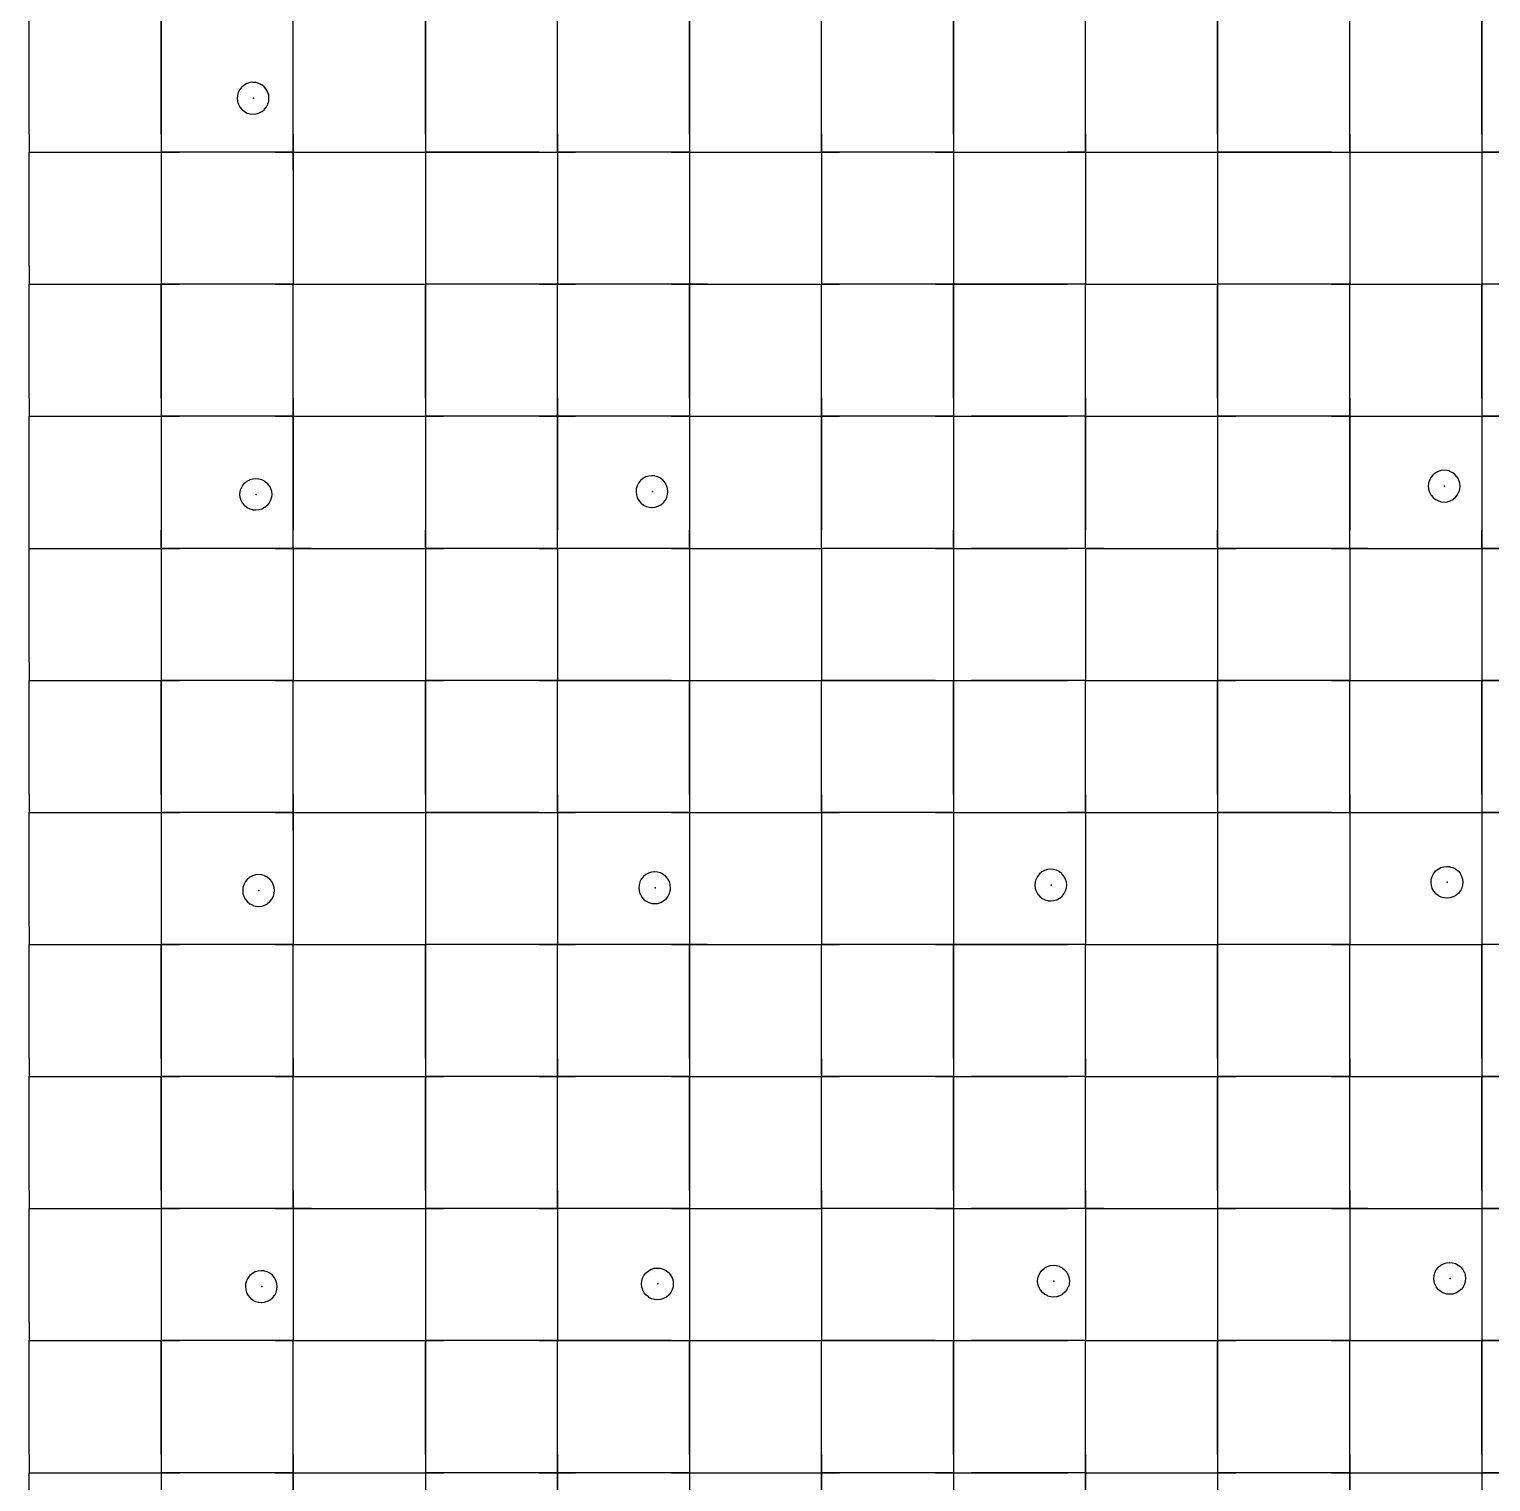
# Model space of a CAD drawing. Header units: metres. Extents: x 0 to 438, y -24 to 612.
# Drawn here: x 0 to 99.6, y 179.4 to 278.4 of the extents above; entities that cross this region are included whole.
import ezdxf

# ---------------------------------------------------------------- set-up
doc = ezdxf.new("R2010")
doc.units = ezdxf.units.M
doc.layers.add('LAYER_01_CUT', color=7, linetype='Continuous')
doc.layers.add('LAYER_04_GRID', color=7, linetype='Continuous')

msp = doc.modelspace()

# ---------------------------------------------------------------- linework, layer by layer
at = {"layer": 'LAYER_01_CUT'}
for points in [[(18, 268.766), (18, 270), (18, 277.766), (18, 279), (18, 286.766), (18, 288), (19.234, 288), (27, 288), (27, 286.766), (27, 279), (27, 277.766), (27, 270), (27, 268.766)], [(36, 277.766), (36, 279), (36, 286.766), (36, 288), (37.234, 288), (45, 288), (45, 286.766), (45, 279), (45, 277.766), (45, 270), (45, 268.766)], [(54, 277.766), (54, 279), (54, 286.766), (54, 288), (55.234, 288), (63, 288), (63, 286.766), (63, 279), (63, 277.766), (63, 270), (63, 268.766)], [(72, 277.766), (72, 279), (72, 286.766), (72, 288), (73.234, 288), (81, 288), (81, 286.766), (81, 279), (81, 277.766), (81, 270), (81, 268.766)], [(90, 277.766), (90, 279), (90, 286.766), (90, 288), (91.234, 288), (99, 288), (99, 286.766), (99, 279), (99, 277.766), (99, 270), (99, 268.766)], [(0, 271.234), (0, 279), (1.234, 279)], [(9, 279), (9, 277.766), (9, 270), (9, 268.766), (9, 261), (9, 259.766), (9, 252), (9, 250.766), (9, 243), (9, 241.766), (9, 234), (9, 232.766), (9, 225), (9, 223.766), (9, 216), (9, 214.766), (9, 207), (9, 205.766), (9, 198), (9, 196.766), (9, 189), (9, 187.766), (9, 180), (9, 178.766)], [(9, 271.234), (9, 279)], [(18, 271.234), (18, 279)], [(27, 271.234), (27, 279)], [(36, 271.234), (36, 279)], [(45, 271.234), (45, 279)], [(54, 271.234), (54, 279)], [(63, 271.234), (63, 279)], [(72, 271.234), (72, 279)], [(81, 271.234), (81, 279)], [(90, 271.234), (90, 279)], [(99, 271.234), (99, 279)], [(36, 270), (36, 277.766)], [(54, 270), (54, 277.766)], [(72, 270), (72, 277.766)], [(90, 270), (90, 277.766)], [(14.871, 272.669), (15.063, 272.616), (15.071, 272.613), (15.258, 272.598), (15.265, 272.597), (15.464, 272.618), (15.472, 272.618), (15.668, 272.679), (15.676, 272.681), (15.861, 272.781), (15.868, 272.786), (16.03, 272.922), (16.037, 272.928), (16.168, 273.094), (16.173, 273.101), (16.266, 273.286), (16.27, 273.294), (16.323, 273.485), (16.325, 273.493), (16.34, 273.68), (16.341, 273.688), (16.321, 273.886), (16.32, 273.895), (16.26, 274.091), (16.257, 274.099), (16.157, 274.283), (16.153, 274.291), (16.016, 274.453), (16.01, 274.46), (15.844, 274.59), (15.837, 274.596), (15.652, 274.688), (15.644, 274.692), (15.453, 274.745), (15.445, 274.748), (15.258, 274.763), (15.25, 274.764), (15.052, 274.743), (15.043, 274.742), (14.847, 274.682), (14.839, 274.68), (14.655, 274.579), (14.647, 274.575), (14.485, 274.439), (14.478, 274.433), (14.348, 274.267), (14.342, 274.26), (14.25, 274.075), (14.246, 274.067), (14.193, 273.876), (14.191, 273.868), (14.175, 273.681), (14.175, 273.673), (14.195, 273.474), (14.196, 273.466), (14.256, 273.27), (14.259, 273.262), (14.359, 273.077), (14.363, 273.07), (14.499, 272.908), (14.505, 272.901), (14.671, 272.771), (14.678, 272.765), (14.863, 272.672), (14.871, 272.669)], [(0, 271.234), (0, 270)], [(9, 271.234), (9, 270)], [(18, 271.234), (18, 270)], [(27, 271.234), (27, 270)], [(36, 271.234), (36, 270)], [(45, 271.234), (45, 270)], [(54, 271.234), (54, 270)], [(63, 271.234), (63, 270)], [(72, 271.234), (72, 270)], [(81, 271.234), (81, 270)], [(90, 271.234), (90, 270)], [(99, 271.234), (99, 270)], [(0, 262.234), (0, 270), (1.234, 270)], [(0, 270), (7.766, 270)], [(1.234, 270), (9, 270)], [(7.766, 270), (9, 270)], [(16.766, 270), (9, 270)], [(9, 270), (9, 262.234)], [(9, 270), (10.234, 270)], [(18, 270), (10.234, 270)], [(16.766, 270), (18, 270)], [(18, 270), (18, 262.234)], [(18, 270), (19.234, 270)], [(18, 270), (25.766, 270)], [(19.234, 270), (27, 270)], [(25.766, 270), (27, 270)], [(34.766, 270), (27, 270)], [(27, 270), (27, 262.234)], [(27, 270), (28.234, 270)], [(28.234, 270), (36, 270), (36, 268.766)], [(34.766, 270), (36, 270)], [(43.766, 270), (36, 270)], [(36, 270), (36, 262.234)], [(36, 270), (37.234, 270)], [(45, 270), (37.234, 270)], [(43.766, 270), (45, 270)], [(45, 270), (45, 262.234)], [(45, 270), (46.234, 270)], [(45, 270), (52.766, 270)], [(46.234, 270), (54, 270), (54, 268.766)], [(52.766, 270), (54, 270)], [(61.766, 270), (54, 270)], [(54, 270), (54, 262.234)], [(54, 270), (55.234, 270)], [(63, 270), (55.234, 270)], [(61.766, 270), (63, 270)], [(63, 270), (63, 262.234)], [(63, 270), (64.234, 270)], [(63, 270), (70.766, 270)], [(64.234, 270), (72, 270), (72, 268.766)], [(72, 270), (70.766, 270)], [(72, 270), (72, 262.234)], [(72, 270), (73.234, 270)], [(72, 270), (79.766, 270)], [(73.234, 270), (81, 270)], [(79.766, 270), (81, 270)], [(88.766, 270), (81, 270)], [(81, 270), (81, 262.234)], [(81, 270), (82.234, 270)], [(82.234, 270), (90, 270), (90, 268.766)], [(88.766, 270), (90, 270)], [(90, 270), (90, 262.234)], [(90, 270), (91.234, 270)], [(90, 270), (97.766, 270)], [(91.234, 270), (99, 270)], [(97.766, 270), (99, 270)], [(106.766, 270), (99, 270)], [(99, 270), (99, 262.234)], [(99, 270), (100.234, 270)], [(18, 268.766), (18, 261)], [(27, 268.766), (27, 261)], [(36, 268.766), (36, 261)], [(45, 268.766), (45, 261)], [(54, 268.766), (54, 261)], [(63, 268.766), (63, 261)], [(72, 268.766), (72, 261)], [(81, 268.766), (81, 261)], [(90, 268.766), (90, 261)], [(99, 268.766), (99, 261)], [(0, 262.234), (0, 261)], [(9, 262.234), (9, 261)], [(18, 262.234), (18, 261)], [(27, 262.234), (27, 261)], [(36, 262.234), (36, 261)], [(45, 262.234), (45, 261)], [(54, 262.234), (54, 261)], [(63, 262.234), (63, 261)], [(72, 262.234), (72, 261)], [(81, 262.234), (81, 261)], [(90, 262.234), (90, 261)], [(99, 262.234), (99, 261)], [(0, 253.234), (0, 261), (1.234, 261)], [(0, 261), (7.766, 261)], [(1.234, 261), (9, 261)], [(7.766, 261), (9, 261)], [(16.766, 261), (9, 261)], [(9, 253.234), (9, 261)], [(9, 261), (10.234, 261)], [(18, 261), (10.234, 261)], [(16.766, 261), (18, 261)], [(18, 250.766), (18, 252), (18, 259.766), (18, 261), (19.234, 261)], [(18, 253.234), (18, 261)], [(18, 261), (25.766, 261)], [(19.234, 261), (27, 261)], [(25.766, 261), (27, 261)], [(28.234, 261), (27, 261), (27, 259.766), (27, 252), (27, 250.766), (27, 243), (27, 241.766)], [(34.766, 261), (27, 261)], [(27, 253.234), (27, 261)], [(36, 261), (28.234, 261)], [(34.766, 261), (36, 261)], [(36, 250.766), (36, 252), (36, 259.766), (36, 261), (37.234, 261)], [(43.766, 261), (36, 261)], [(36, 253.234), (36, 261)], [(45, 261), (37.234, 261)], [(43.766, 261), (45, 261)], [(46.234, 261), (45, 261), (45, 259.766), (45, 252), (45, 250.766), (45, 243), (45, 241.766)], [(45, 253.234), (45, 261)], [(45, 261), (52.766, 261)], [(46.234, 261), (54, 261)], [(52.766, 261), (54, 261)], [(54, 250.766), (54, 252), (54, 259.766), (54, 261), (55.234, 261)], [(61.766, 261), (54, 261)], [(54, 253.234), (54, 261)], [(63, 261), (55.234, 261)], [(61.766, 261), (63, 261)], [(64.234, 261), (63, 261), (63, 259.766), (63, 252), (63, 250.766), (63, 243), (63, 241.766)], [(63, 253.234), (63, 261)], [(63, 261), (70.766, 261)], [(72, 261), (64.234, 261)], [(72, 261), (70.766, 261)], [(72, 250.766), (72, 252), (72, 259.766), (72, 261), (73.234, 261)], [(72, 253.234), (72, 261)], [(72, 261), (79.766, 261)], [(73.234, 261), (81, 261)], [(79.766, 261), (81, 261)], [(82.234, 261), (81, 261), (81, 259.766), (81, 252), (81, 250.766), (81, 243), (81, 241.766)], [(88.766, 261), (81, 261)], [(81, 253.234), (81, 261)], [(90, 261), (82.234, 261)], [(88.766, 261), (90, 261)], [(90, 250.766), (90, 252), (90, 259.766), (90, 261), (91.234, 261)], [(90, 253.234), (90, 261)], [(90, 261), (97.766, 261)], [(91.234, 261), (99, 261)], [(97.766, 261), (99, 261)], [(100.234, 261), (99, 261), (99, 259.766), (99, 252), (99, 250.766), (99, 243), (99, 241.766)], [(106.766, 261), (99, 261)], [(99, 253.234), (99, 261)], [(0, 253.234), (0, 252)], [(9, 253.234), (9, 252)], [(18, 253.234), (18, 252)], [(27, 253.234), (27, 252)], [(36, 253.234), (36, 252)], [(45, 253.234), (45, 252)], [(54, 253.234), (54, 252)], [(63, 253.234), (63, 252)], [(72, 253.234), (72, 252)], [(81, 253.234), (81, 252)], [(90, 253.234), (90, 252)], [(99, 253.234), (99, 252)], [(0, 235.234), (0, 243), (0, 244.234), (0, 252), (1.234, 252)], [(0, 252), (7.766, 252)], [(1.234, 252), (9, 252)], [(7.766, 252), (9, 252)], [(16.766, 252), (9, 252)], [(9, 252), (9, 244.234)], [(9, 252), (10.234, 252)], [(18, 252), (10.234, 252)], [(16.766, 252), (18, 252)], [(18, 252), (18, 244.234)], [(18, 252), (19.234, 252)], [(18, 252), (25.766, 252)], [(19.234, 252), (27, 252)], [(25.766, 252), (27, 252)], [(34.766, 252), (27, 252)], [(27, 252), (27, 244.234)], [(27, 252), (28.234, 252)], [(36, 252), (28.234, 252)], [(34.766, 252), (36, 252)], [(43.766, 252), (36, 252)], [(36, 252), (36, 244.234)], [(36, 252), (37.234, 252)], [(45, 252), (37.234, 252)], [(43.766, 252), (45, 252)], [(45, 252), (45, 244.234)], [(45, 252), (46.234, 252)], [(45, 252), (52.766, 252)], [(46.234, 252), (54, 252)], [(52.766, 252), (54, 252)], [(61.766, 252), (54, 252)], [(54, 252), (54, 244.234)], [(54, 252), (55.234, 252)], [(63, 252), (55.234, 252)], [(61.766, 252), (63, 252)], [(63, 252), (63, 244.234)], [(63, 252), (64.234, 252)], [(63, 252), (70.766, 252)], [(72, 252), (64.234, 252)], [(72, 252), (70.766, 252)], [(72, 252), (72, 244.234)], [(72, 252), (73.234, 252)], [(72, 252), (79.766, 252)], [(73.234, 252), (81, 252)], [(79.766, 252), (81, 252)], [(88.766, 252), (81, 252)], [(81, 252), (81, 244.234)], [(81, 252), (82.234, 252)], [(90, 252), (82.234, 252)], [(88.766, 252), (90, 252)], [(90, 252), (90, 244.234)], [(90, 252), (91.234, 252)], [(90, 252), (97.766, 252)], [(91.234, 252), (99, 252)], [(97.766, 252), (99, 252)], [(106.766, 252), (99, 252)], [(99, 252), (99, 244.234)], [(99, 252), (100.234, 252)], [(18, 243), (18, 250.766)], [(36, 243), (36, 250.766)], [(54, 243), (54, 250.766)], [(72, 243), (72, 250.766)], [(90, 243), (90, 250.766)], [(97.441, 247.659), (97.341, 247.843), (97.337, 247.851), (97.2, 248.013), (97.195, 248.02), (97.029, 248.15), (97.022, 248.156), (96.836, 248.249), (96.829, 248.252), (96.637, 248.305), (96.629, 248.308), (96.442, 248.323), (96.434, 248.324), (96.236, 248.303), (96.228, 248.302), (96.032, 248.242), (96.024, 248.24), (95.839, 248.139), (95.831, 248.135), (95.669, 247.999), (95.663, 247.993), (95.532, 247.827), (95.527, 247.82), (95.434, 247.635), (95.43, 247.627), (95.377, 247.436), (95.375, 247.428), (95.359, 247.241), (95.359, 247.233), (95.379, 247.034), (95.38, 247.026), (95.44, 246.83), (95.443, 246.822), (95.543, 246.638), (95.547, 246.63), (95.684, 246.468), (95.689, 246.461), (95.856, 246.331), (95.862, 246.325), (96.048, 246.232), (96.055, 246.229), (96.247, 246.176), (96.255, 246.173), (96.442, 246.158), (96.45, 246.157), (96.648, 246.178), (96.656, 246.179), (96.852, 246.239), (96.86, 246.241), (97.045, 246.341), (97.053, 246.346), (97.215, 246.482), (97.221, 246.488), (97.352, 246.654), (97.357, 246.661), (97.45, 246.846), (97.454, 246.854), (97.507, 247.045), (97.509, 247.053), (97.525, 247.24), (97.525, 247.248), (97.505, 247.446), (97.504, 247.455), (97.444, 247.651), (97.441, 247.659)], [(14.436, 247.076), (14.529, 247.261), (14.534, 247.268), (14.665, 247.434), (14.671, 247.439), (14.833, 247.576), (14.841, 247.58), (15.026, 247.68), (15.034, 247.683), (15.23, 247.743), (15.238, 247.744), (15.436, 247.764), (15.444, 247.764), (15.631, 247.748), (15.639, 247.746), (15.831, 247.693), (15.838, 247.689), (16.024, 247.596), (16.03, 247.591), (16.197, 247.46), (16.202, 247.454), (16.339, 247.292), (16.343, 247.284), (16.443, 247.1), (16.446, 247.091), (16.506, 246.895), (16.507, 246.887), (16.527, 246.689), (16.527, 246.681), (16.511, 246.494), (16.509, 246.486), (16.456, 246.294), (16.452, 246.287), (16.359, 246.102), (16.354, 246.095), (16.223, 245.928), (16.217, 245.923), (16.055, 245.786), (16.047, 245.782), (15.862, 245.682), (15.854, 245.679), (15.658, 245.619), (15.65, 245.618), (15.452, 245.598), (15.444, 245.598), (15.257, 245.614), (15.249, 245.616), (15.057, 245.669), (15.05, 245.673), (14.864, 245.766), (14.857, 245.771), (14.691, 245.902), (14.686, 245.909), (14.549, 246.07), (14.545, 246.078), (14.445, 246.263), (14.442, 246.271), (14.382, 246.467), (14.381, 246.475), (14.361, 246.674), (14.361, 246.681), (14.377, 246.868), (14.379, 246.876), (14.432, 247.068), (14.436, 247.076)], [(43.023, 247.783), (42.838, 247.876), (42.831, 247.879), (42.639, 247.932), (42.631, 247.935), (42.444, 247.95), (42.436, 247.951), (42.238, 247.93), (42.229, 247.93), (42.034, 247.869), (42.025, 247.867), (41.841, 247.767), (41.833, 247.762), (41.671, 247.626), (41.665, 247.62), (41.534, 247.454), (41.529, 247.447), (41.436, 247.262), (41.432, 247.254), (41.379, 247.063), (41.377, 247.055), (41.361, 246.868), (41.361, 246.86), (41.381, 246.662), (41.382, 246.653), (41.442, 246.457), (41.445, 246.449), (41.545, 246.265), (41.549, 246.257), (41.685, 246.095), (41.691, 246.088), (41.857, 245.958), (41.864, 245.952), (42.049, 245.86), (42.057, 245.856), (42.249, 245.803), (42.257, 245.8), (42.444, 245.785), (42.451, 245.784), (42.65, 245.805), (42.658, 245.806), (42.854, 245.866), (42.862, 245.868), (43.047, 245.969), (43.054, 245.973), (43.216, 246.109), (43.223, 246.115), (43.354, 246.281), (43.359, 246.288), (43.452, 246.473), (43.456, 246.481), (43.509, 246.672), (43.511, 246.68), (43.526, 246.867), (43.527, 246.875), (43.507, 247.074), (43.506, 247.082), (43.446, 247.278), (43.443, 247.286), (43.343, 247.471), (43.339, 247.478), (43.202, 247.64), (43.196, 247.647), (43.03, 247.777), (43.023, 247.783)], [(9, 243), (9, 244.234)], [(18, 243), (18, 244.234)], [(27, 243), (27, 244.234)], [(36, 243), (36, 244.234)], [(45, 243), (45, 244.234)], [(54, 243), (54, 244.234)], [(63, 243), (63, 244.234)], [(72, 243), (72, 244.234)], [(81, 243), (81, 244.234)], [(90, 243), (90, 244.234)], [(99, 243), (99, 244.234)], [(0, 243), (1.234, 243)], [(0, 243), (7.766, 243)], [(1.234, 243), (9, 243)], [(7.766, 243), (9, 243)], [(16.766, 243), (9, 243)], [(9, 243), (9, 235.234)], [(9, 243), (10.234, 243)], [(18, 243), (10.234, 243)], [(16.766, 243), (18, 243)], [(19.234, 243), (18, 243), (18, 241.766)], [(18, 243), (18, 235.234)], [(18, 243), (25.766, 243)], [(19.234, 243), (27, 243)], [(25.766, 243), (27, 243)], [(34.766, 243), (27, 243)], [(27, 243), (27, 235.234)], [(27, 243), (28.234, 243)], [(36, 243), (28.234, 243)], [(34.766, 243), (36, 243)], [(37.234, 243), (36, 243), (36, 241.766)], [(43.766, 243), (36, 243)], [(36, 243), (36, 235.234)], [(45, 243), (37.234, 243)], [(43.766, 243), (45, 243)], [(45, 243), (45, 235.234)], [(45, 243), (46.234, 243)], [(45, 243), (52.766, 243)], [(46.234, 243), (54, 243)], [(52.766, 243), (54, 243)], [(55.234, 243), (54, 243), (54, 241.766)], [(61.766, 243), (54, 243)], [(54, 243), (54, 235.234)], [(63, 243), (55.234, 243)], [(61.766, 243), (63, 243)], [(63, 243), (63, 235.234)], [(63, 243), (64.234, 243)], [(63, 243), (70.766, 243)], [(72, 243), (64.234, 243)], [(72, 243), (70.766, 243)], [(73.234, 243), (72, 243), (72, 241.766)], [(72, 243), (72, 235.234)], [(72, 243), (79.766, 243)], [(73.234, 243), (81, 243)], [(79.766, 243), (81, 243)], [(88.766, 243), (81, 243)], [(81, 243), (81, 235.234)], [(81, 243), (82.234, 243)], [(90, 243), (82.234, 243)], [(88.766, 243), (90, 243)], [(91.234, 243), (90, 243), (90, 241.766)], [(90, 243), (90, 235.234)], [(90, 243), (97.766, 243)], [(91.234, 243), (99, 243)], [(97.766, 243), (99, 243)], [(106.766, 243), (99, 243)], [(99, 243), (99, 235.234)], [(99, 243), (100.234, 243)], [(18, 241.766), (18, 234)], [(27, 241.766), (27, 234)], [(36, 241.766), (36, 234)], [(45, 241.766), (45, 234)], [(54, 241.766), (54, 234)], [(63, 241.766), (63, 234)], [(72, 241.766), (72, 234)], [(81, 241.766), (81, 234)], [(90, 241.766), (90, 234)], [(99, 241.766), (99, 234)], [(0, 235.234), (0, 234)], [(9, 235.234), (9, 234)], [(18, 235.234), (18, 234)], [(27, 235.234), (27, 234)], [(36, 235.234), (36, 234)], [(45, 235.234), (45, 234)], [(54, 235.234), (54, 234)], [(63, 235.234), (63, 234)], [(72, 235.234), (72, 234)], [(81, 235.234), (81, 234)], [(90, 235.234), (90, 234)], [(99, 235.234), (99, 234)], [(0, 226.234), (0, 234), (1.234, 234)], [(0, 234), (7.766, 234)], [(1.234, 234), (9, 234)], [(7.766, 234), (9, 234)], [(16.766, 234), (9, 234)], [(9, 226.234), (9, 234)], [(9, 234), (10.234, 234)], [(18, 234), (10.234, 234)], [(16.766, 234), (18, 234)], [(18, 223.766), (18, 225), (18, 232.766), (18, 234), (19.234, 234), (27, 234), (27, 232.766), (27, 225), (27, 223.766)], [(18, 226.234), (18, 234)], [(18, 234), (25.766, 234)], [(25.766, 234), (27, 234)], [(34.766, 234), (27, 234)], [(27, 226.234), (27, 234)], [(27, 234), (28.234, 234)], [(36, 234), (28.234, 234)], [(34.766, 234), (36, 234)], [(36, 232.766), (36, 234), (37.234, 234), (45, 234), (45, 232.766), (45, 225), (45, 223.766)], [(43.766, 234), (36, 234)], [(36, 226.234), (36, 234)], [(43.766, 234), (45, 234)], [(45, 226.234), (45, 234)], [(45, 234), (46.234, 234)], [(45, 234), (52.766, 234)], [(46.234, 234), (54, 234)], [(52.766, 234), (54, 234)], [(54, 232.766), (54, 234), (55.234, 234), (63, 234), (63, 232.766), (63, 225), (63, 223.766)], [(61.766, 234), (54, 234)], [(54, 226.234), (54, 234)], [(61.766, 234), (63, 234)], [(63, 226.234), (63, 234)], [(63, 234), (64.234, 234)], [(63, 234), (70.766, 234)], [(72, 234), (64.234, 234)], [(72, 234), (70.766, 234)], [(72, 232.766), (72, 234), (73.234, 234), (81, 234), (81, 232.766), (81, 225), (81, 223.766)], [(72, 226.234), (72, 234)], [(72, 234), (79.766, 234)], [(79.766, 234), (81, 234)], [(88.766, 234), (81, 234)], [(81, 226.234), (81, 234)], [(81, 234), (82.234, 234)], [(90, 234), (82.234, 234)], [(88.766, 234), (90, 234)], [(90, 232.766), (90, 234), (91.234, 234), (99, 234), (99, 232.766), (99, 225), (99, 223.766)], [(90, 226.234), (90, 234)], [(90, 234), (97.766, 234)], [(97.766, 234), (99, 234)], [(106.766, 234), (99, 234)], [(99, 226.234), (99, 234)], [(99, 234), (100.234, 234)], [(36, 225), (36, 232.766)], [(54, 225), (54, 232.766)], [(72, 225), (72, 232.766)], [(90, 225), (90, 232.766)], [(0, 226.234), (0, 225)], [(9, 226.234), (9, 225)], [(18, 226.234), (18, 225)], [(27, 226.234), (27, 225)], [(36, 226.234), (36, 225)], [(45, 226.234), (45, 225)], [(54, 226.234), (54, 225)], [(63, 226.234), (63, 225)], [(72, 226.234), (72, 225)], [(81, 226.234), (81, 225)], [(90, 226.234), (90, 225)], [(99, 226.234), (99, 225)], [(0, 217.234), (0, 225), (1.234, 225)], [(0, 225), (7.766, 225)], [(1.234, 225), (9, 225)], [(7.766, 225), (9, 225)], [(16.766, 225), (9, 225)], [(9, 225), (9, 217.234)], [(9, 225), (10.234, 225)], [(18, 225), (10.234, 225)], [(16.766, 225), (18, 225)], [(18, 225), (18, 217.234)], [(18, 225), (19.234, 225)], [(18, 225), (25.766, 225)], [(19.234, 225), (27, 225)], [(25.766, 225), (27, 225)], [(34.766, 225), (27, 225)], [(27, 225), (27, 217.234)], [(27, 225), (28.234, 225)], [(28.234, 225), (36, 225), (36, 223.766)], [(34.766, 225), (36, 225)], [(43.766, 225), (36, 225)], [(36, 225), (36, 217.234)], [(36, 225), (37.234, 225)], [(45, 225), (37.234, 225)], [(43.766, 225), (45, 225)], [(45, 225), (45, 217.234)], [(45, 225), (46.234, 225)], [(45, 225), (52.766, 225)], [(46.234, 225), (54, 225), (54, 223.766)], [(52.766, 225), (54, 225)], [(61.766, 225), (54, 225)], [(54, 225), (54, 217.234)], [(54, 225), (55.234, 225)], [(63, 225), (55.234, 225)], [(61.766, 225), (63, 225)], [(63, 225), (63, 217.234)], [(63, 225), (64.234, 225)], [(63, 225), (70.766, 225)], [(64.234, 225), (72, 225), (72, 223.766)], [(72, 225), (70.766, 225)], [(72, 225), (72, 217.234)], [(72, 225), (73.234, 225)], [(72, 225), (79.766, 225)], [(73.234, 225), (81, 225)], [(79.766, 225), (81, 225)], [(88.766, 225), (81, 225)], [(81, 225), (81, 217.234)], [(81, 225), (82.234, 225)], [(82.234, 225), (90, 225), (90, 223.766)], [(88.766, 225), (90, 225)], [(90, 225), (90, 217.234)], [(90, 225), (91.234, 225)], [(90, 225), (97.766, 225)], [(91.234, 225), (99, 225)], [(97.766, 225), (99, 225)], [(106.766, 225), (99, 225)], [(99, 225), (99, 217.234)], [(99, 225), (100.234, 225)], [(18, 223.766), (18, 216)], [(27, 223.766), (27, 216)], [(36, 223.766), (36, 216)], [(45, 223.766), (45, 216)], [(54, 223.766), (54, 216)], [(63, 223.766), (63, 216)], [(72, 223.766), (72, 216)], [(81, 223.766), (81, 216)], [(90, 223.766), (90, 216)], [(99, 223.766), (99, 216)], [(96.422, 221.304), (96.621, 221.324), (96.629, 221.324), (96.816, 221.308), (96.824, 221.306), (97.015, 221.253), (97.023, 221.249), (97.208, 221.156), (97.215, 221.151), (97.381, 221.02), (97.387, 221.014), (97.523, 220.852), (97.527, 220.844), (97.628, 220.66), (97.63, 220.651), (97.691, 220.455), (97.691, 220.447), (97.712, 220.249), (97.711, 220.241), (97.696, 220.054), (97.693, 220.046), (97.64, 219.854), (97.637, 219.847), (97.544, 219.662), (97.538, 219.655), (97.408, 219.488), (97.401, 219.483), (97.239, 219.346), (97.231, 219.342), (97.047, 219.242), (97.039, 219.239), (96.843, 219.179), (96.835, 219.178), (96.636, 219.158), (96.628, 219.158), (96.441, 219.174), (96.433, 219.176), (96.242, 219.229), (96.234, 219.233), (96.049, 219.326), (96.042, 219.331), (95.876, 219.462), (95.87, 219.469), (95.734, 219.63), (95.73, 219.638), (95.629, 219.823), (95.627, 219.831), (95.566, 220.027), (95.566, 220.035), (95.545, 220.234), (95.546, 220.241), (95.561, 220.428), (95.564, 220.436), (95.617, 220.628), (95.62, 220.636), (95.713, 220.821), (95.719, 220.828), (95.849, 220.994), (95.856, 220.999), (96.018, 221.136), (96.026, 221.14), (96.21, 221.24), (96.218, 221.243), (96.414, 221.303), (96.422, 221.304)], [(16.694, 219.888), (16.693, 219.896), (16.633, 220.092), (16.63, 220.1), (16.53, 220.285), (16.526, 220.292), (16.389, 220.454), (16.384, 220.461), (16.217, 220.592), (16.21, 220.597), (16.025, 220.69), (16.018, 220.694), (15.826, 220.747), (15.818, 220.749), (15.631, 220.764), (15.623, 220.765), (15.425, 220.745), (15.417, 220.744), (15.221, 220.683), (15.212, 220.681), (15.028, 220.581), (15.02, 220.577), (14.858, 220.44), (14.852, 220.434), (14.721, 220.268), (14.716, 220.261), (14.623, 220.076), (14.619, 220.069), (14.566, 219.877), (14.564, 219.869), (14.548, 219.682), (14.548, 219.674), (14.568, 219.476), (14.569, 219.467), (14.629, 219.271), (14.632, 219.263), (14.732, 219.079), (14.736, 219.071), (14.873, 218.909), (14.878, 218.902), (15.044, 218.772), (15.051, 218.766), (15.236, 218.674), (15.244, 218.67), (15.436, 218.617), (15.444, 218.615), (15.631, 218.599), (15.638, 218.598), (15.837, 218.619), (15.845, 218.62), (16.041, 218.68), (16.049, 218.683), (16.234, 218.783), (16.241, 218.787), (16.403, 218.923), (16.41, 218.929), (16.541, 219.095), (16.546, 219.102), (16.639, 219.287), (16.643, 219.295), (16.696, 219.487), (16.698, 219.495), (16.714, 219.681), (16.714, 219.689), (16.694, 219.888)], [(41.871, 219.096), (41.877, 219.089), (42.043, 218.958), (42.05, 218.953), (42.235, 218.86), (42.243, 218.856), (42.435, 218.803), (42.443, 218.801), (42.63, 218.786), (42.637, 218.785), (42.836, 218.805), (42.844, 218.806), (43.04, 218.866), (43.048, 218.869), (43.233, 218.969), (43.24, 218.973), (43.402, 219.11), (43.409, 219.116), (43.54, 219.282), (43.545, 219.289), (43.638, 219.474), (43.642, 219.481), (43.695, 219.673), (43.697, 219.681), (43.712, 219.868), (43.713, 219.876), (43.693, 220.074), (43.692, 220.082), (43.632, 220.279), (43.629, 220.287), (43.529, 220.471), (43.525, 220.479), (43.388, 220.641), (43.382, 220.647), (43.216, 220.778), (43.209, 220.784), (43.024, 220.876), (43.017, 220.88), (42.825, 220.933), (42.817, 220.935), (42.63, 220.951), (42.622, 220.952), (42.424, 220.931), (42.415, 220.93), (42.219, 220.87), (42.211, 220.867), (42.027, 220.767), (42.019, 220.763), (41.857, 220.627), (41.85, 220.621), (41.72, 220.455), (41.715, 220.448), (41.622, 220.263), (41.618, 220.255), (41.565, 220.063), (41.563, 220.055), (41.547, 219.868), (41.547, 219.861), (41.567, 219.662), (41.568, 219.654), (41.628, 219.458), (41.631, 219.45), (41.731, 219.265), (41.735, 219.258), (41.871, 219.096)], [(70.712, 220.062), (70.692, 220.261), (70.691, 220.269), (70.631, 220.465), (70.628, 220.473), (70.528, 220.658), (70.524, 220.665), (70.388, 220.827), (70.382, 220.834), (70.216, 220.965), (70.209, 220.97), (70.024, 221.063), (70.016, 221.067), (69.824, 221.12), (69.816, 221.122), (69.629, 221.137), (69.622, 221.138), (69.423, 221.117), (69.415, 221.117), (69.219, 221.056), (69.211, 221.054), (69.026, 220.954), (69.019, 220.949), (68.857, 220.813), (68.85, 220.807), (68.719, 220.641), (68.714, 220.634), (68.621, 220.449), (68.617, 220.441), (68.564, 220.25), (68.562, 220.242), (68.547, 220.055), (68.546, 220.047), (68.566, 219.849), (68.567, 219.84), (68.627, 219.644), (68.63, 219.636), (68.73, 219.452), (68.734, 219.444), (68.871, 219.282), (68.876, 219.275), (69.043, 219.145), (69.05, 219.139), (69.235, 219.047), (69.242, 219.043), (69.434, 218.99), (69.442, 218.988), (69.629, 218.972), (69.637, 218.971), (69.835, 218.992), (69.844, 218.993), (70.039, 219.053), (70.048, 219.055), (70.232, 219.156), (70.24, 219.16), (70.402, 219.296), (70.408, 219.302), (70.539, 219.468), (70.544, 219.475), (70.637, 219.66), (70.641, 219.668), (70.694, 219.859), (70.696, 219.867), (70.712, 220.054), (70.712, 220.062)], [(0, 217.234), (0, 216)], [(9, 217.234), (9, 216)], [(18, 217.234), (18, 216)], [(27, 217.234), (27, 216)], [(36, 217.234), (36, 216)], [(45, 217.234), (45, 216)], [(54, 217.234), (54, 216)], [(63, 217.234), (63, 216)], [(72, 217.234), (72, 216)], [(81, 217.234), (81, 216)], [(90, 217.234), (90, 216)], [(99, 217.234), (99, 216)], [(0, 208.234), (0, 216), (1.234, 216)], [(0, 216), (7.766, 216)], [(1.234, 216), (9, 216)], [(7.766, 216), (9, 216)], [(16.766, 216), (9, 216)], [(9, 208.234), (9, 216)], [(9, 216), (10.234, 216)], [(18, 216), (10.234, 216)], [(16.766, 216), (18, 216)], [(18, 205.766), (18, 207), (18, 214.766), (18, 216), (19.234, 216)], [(18, 208.234), (18, 216)], [(18, 216), (25.766, 216)], [(19.234, 216), (27, 216)], [(25.766, 216), (27, 216)], [(28.234, 216), (27, 216), (27, 214.766), (27, 207), (27, 205.766), (27, 198), (27, 196.766)], [(34.766, 216), (27, 216)], [(27, 208.234), (27, 216)], [(36, 216), (28.234, 216)], [(34.766, 216), (36, 216)], [(36, 205.766), (36, 207), (36, 214.766), (36, 216), (37.234, 216)], [(43.766, 216), (36, 216)], [(36, 208.234), (36, 216)], [(45, 216), (37.234, 216)], [(43.766, 216), (45, 216)], [(46.234, 216), (45, 216), (45, 214.766), (45, 207), (45, 205.766), (45, 198), (45, 196.766)], [(45, 208.234), (45, 216)], [(45, 216), (52.766, 216)], [(46.234, 216), (54, 216)], [(52.766, 216), (54, 216)], [(54, 205.766), (54, 207), (54, 214.766), (54, 216), (55.234, 216)], [(61.766, 216), (54, 216)], [(54, 208.234), (54, 216)], [(63, 216), (55.234, 216)], [(61.766, 216), (63, 216)], [(64.234, 216), (63, 216), (63, 214.766), (63, 207), (63, 205.766), (63, 198), (63, 196.766)], [(63, 208.234), (63, 216)], [(63, 216), (70.766, 216)], [(72, 216), (64.234, 216)], [(72, 216), (70.766, 216)], [(72, 205.766), (72, 207), (72, 214.766), (72, 216), (73.234, 216)], [(72, 208.234), (72, 216)], [(72, 216), (79.766, 216)], [(73.234, 216), (81, 216)], [(79.766, 216), (81, 216)], [(82.234, 216), (81, 216), (81, 214.766), (81, 207), (81, 205.766), (81, 198), (81, 196.766)], [(88.766, 216), (81, 216)], [(81, 208.234), (81, 216)], [(90, 216), (82.234, 216)], [(88.766, 216), (90, 216)], [(90, 205.766), (90, 207), (90, 214.766), (90, 216), (91.234, 216)], [(90, 208.234), (90, 216)], [(90, 216), (97.766, 216)], [(91.234, 216), (99, 216)], [(97.766, 216), (99, 216)], [(100.234, 216), (99, 216), (99, 214.766), (99, 207), (99, 205.766), (99, 198), (99, 196.766)], [(106.766, 216), (99, 216)], [(99, 208.234), (99, 216)], [(0, 208.234), (0, 207)], [(9, 208.234), (9, 207)], [(18, 208.234), (18, 207)], [(27, 208.234), (27, 207)], [(36, 208.234), (36, 207)], [(45, 208.234), (45, 207)], [(54, 208.234), (54, 207)], [(63, 208.234), (63, 207)], [(72, 208.234), (72, 207)], [(81, 208.234), (81, 207)], [(90, 208.234), (90, 207)], [(99, 208.234), (99, 207)], [(0, 199.234), (0, 207), (1.234, 207)], [(0, 207), (7.766, 207)], [(1.234, 207), (9, 207)], [(7.766, 207), (9, 207)], [(16.766, 207), (9, 207)], [(9, 199.234), (9, 207)], [(9, 207), (10.234, 207)], [(18, 207), (10.234, 207)], [(16.766, 207), (18, 207)], [(18, 199.234), (18, 207)], [(18, 207), (19.234, 207)], [(18, 207), (25.766, 207)], [(19.234, 207), (27, 207)], [(25.766, 207), (27, 207)], [(34.766, 207), (27, 207)], [(27, 199.234), (27, 207)], [(27, 207), (28.234, 207)], [(36, 207), (28.234, 207)], [(34.766, 207), (36, 207)], [(43.766, 207), (36, 207)], [(36, 199.234), (36, 207)], [(36, 207), (37.234, 207)], [(45, 207), (37.234, 207)], [(43.766, 207), (45, 207)], [(45, 199.234), (45, 207)], [(45, 207), (46.234, 207)], [(45, 207), (52.766, 207)], [(46.234, 207), (54, 207)], [(52.766, 207), (54, 207)], [(61.766, 207), (54, 207)], [(54, 199.234), (54, 207)], [(54, 207), (55.234, 207)], [(63, 207), (55.234, 207)], [(61.766, 207), (63, 207)], [(63, 199.234), (63, 207)], [(63, 207), (64.234, 207)], [(63, 207), (70.766, 207)], [(72, 207), (64.234, 207)], [(72, 207), (70.766, 207)], [(72, 199.234), (72, 207)], [(72, 207), (73.234, 207)], [(72, 207), (79.766, 207)], [(73.234, 207), (81, 207)], [(79.766, 207), (81, 207)], [(88.766, 207), (81, 207)], [(81, 199.234), (81, 207)], [(81, 207), (82.234, 207)], [(90, 207), (82.234, 207)], [(88.766, 207), (90, 207)], [(90, 199.234), (90, 207)], [(90, 207), (91.234, 207)], [(90, 207), (97.766, 207)], [(91.234, 207), (99, 207)], [(97.766, 207), (99, 207)], [(106.766, 207), (99, 207)], [(99, 199.234), (99, 207)], [(99, 207), (100.234, 207)], [(18, 198), (18, 205.766)], [(36, 198), (36, 205.766)], [(54, 198), (54, 205.766)], [(72, 198), (72, 205.766)], [(90, 198), (90, 205.766)], [(0, 199.234), (0, 198)], [(9, 199.234), (9, 198)], [(18, 199.234), (18, 198)], [(27, 199.234), (27, 198)], [(36, 199.234), (36, 198)], [(45, 199.234), (45, 198)], [(54, 199.234), (54, 198)], [(63, 199.234), (63, 198)], [(72, 199.234), (72, 198)], [(81, 199.234), (81, 198)], [(90, 199.234), (90, 198)], [(99, 199.234), (99, 198)], [(0, 190.234), (0, 198), (1.234, 198)], [(0, 198), (7.766, 198)], [(1.234, 198), (9, 198)], [(7.766, 198), (9, 198)], [(16.766, 198), (9, 198)], [(9, 198), (9, 190.234)], [(9, 198), (10.234, 198)], [(18, 198), (10.234, 198)], [(16.766, 198), (18, 198)], [(19.234, 198), (18, 198), (18, 196.766)], [(18, 198), (18, 190.234)], [(18, 198), (25.766, 198)], [(19.234, 198), (27, 198)], [(25.766, 198), (27, 198)], [(34.766, 198), (27, 198)], [(27, 198), (27, 190.234)], [(27, 198), (28.234, 198)], [(36, 198), (28.234, 198)], [(34.766, 198), (36, 198)], [(37.234, 198), (36, 198), (36, 196.766)], [(43.766, 198), (36, 198)], [(36, 198), (36, 190.234)], [(45, 198), (37.234, 198)], [(43.766, 198), (45, 198)], [(45, 198), (45, 190.234)], [(45, 198), (46.234, 198)], [(45, 198), (52.766, 198)], [(46.234, 198), (54, 198)], [(52.766, 198), (54, 198)], [(55.234, 198), (54, 198), (54, 196.766)], [(61.766, 198), (54, 198)], [(54, 198), (54, 190.234)], [(63, 198), (55.234, 198)], [(61.766, 198), (63, 198)], [(63, 198), (63, 190.234)], [(63, 198), (64.234, 198)], [(63, 198), (70.766, 198)], [(72, 198), (64.234, 198)], [(72, 198), (70.766, 198)], [(73.234, 198), (72, 198), (72, 196.766)], [(72, 198), (72, 190.234)], [(72, 198), (79.766, 198)], [(73.234, 198), (81, 198)], [(79.766, 198), (81, 198)], [(88.766, 198), (81, 198)], [(81, 198), (81, 190.234)], [(81, 198), (82.234, 198)], [(90, 198), (82.234, 198)], [(88.766, 198), (90, 198)], [(91.234, 198), (90, 198), (90, 196.766)], [(90, 198), (90, 190.234)], [(90, 198), (97.766, 198)], [(91.234, 198), (99, 198)], [(97.766, 198), (99, 198)], [(106.766, 198), (99, 198)], [(99, 198), (99, 190.234)], [(99, 198), (100.234, 198)], [(18, 196.766), (18, 189)], [(27, 196.766), (27, 189)], [(36, 196.766), (36, 189)], [(45, 196.766), (45, 189)], [(54, 196.766), (54, 189)], [(63, 196.766), (63, 189)], [(72, 196.766), (72, 189)], [(81, 196.766), (81, 189)], [(90, 196.766), (90, 189)], [(99, 196.766), (99, 189)], [(95.9, 193.821), (95.906, 193.828), (96.036, 193.994), (96.043, 194), (96.205, 194.137), (96.213, 194.141), (96.397, 194.241), (96.405, 194.243), (96.601, 194.304), (96.609, 194.305), (96.808, 194.325), (96.816, 194.324), (97.003, 194.309), (97.011, 194.307), (97.202, 194.254), (97.21, 194.25), (97.395, 194.157), (97.402, 194.152), (97.568, 194.021), (97.574, 194.014), (97.71, 193.852), (97.714, 193.845), (97.815, 193.66), (97.817, 193.652), (97.877, 193.456), (97.878, 193.448), (97.899, 193.249), (97.898, 193.241), (97.883, 193.055), (97.88, 193.047), (97.827, 192.855), (97.824, 192.847), (97.731, 192.662), (97.725, 192.655), (97.595, 192.489), (97.588, 192.483), (97.426, 192.347), (97.418, 192.343), (97.234, 192.243), (97.226, 192.24), (97.03, 192.18), (97.022, 192.179), (96.823, 192.158), (96.815, 192.159), (96.628, 192.175), (96.62, 192.177), (96.429, 192.23), (96.421, 192.234), (96.236, 192.326), (96.229, 192.332), (96.063, 192.463), (96.057, 192.469), (95.921, 192.631), (95.916, 192.639), (95.816, 192.823), (95.814, 192.831), (95.753, 193.027), (95.753, 193.036), (95.732, 193.234), (95.733, 193.242), (95.748, 193.429), (95.751, 193.437), (95.803, 193.629), (95.807, 193.636), (95.9, 193.821)], [(16.817, 193.101), (16.716, 193.285), (16.712, 193.293), (16.576, 193.455), (16.57, 193.462), (16.404, 193.592), (16.397, 193.598), (16.212, 193.69), (16.204, 193.694), (16.013, 193.747), (16.005, 193.749), (15.818, 193.765), (15.81, 193.766), (15.611, 193.745), (15.603, 193.744), (15.407, 193.684), (15.399, 193.682), (15.214, 193.581), (15.207, 193.577), (15.045, 193.441), (15.038, 193.435), (14.908, 193.269), (14.902, 193.262), (14.809, 193.077), (14.805, 193.069), (14.752, 192.878), (14.75, 192.87), (14.735, 192.683), (14.734, 192.675), (14.755, 192.476), (14.755, 192.468), (14.816, 192.272), (14.818, 192.264), (14.918, 192.079), (14.923, 192.072), (15.059, 191.91), (15.065, 191.903), (15.231, 191.772), (15.238, 191.767), (15.423, 191.674), (15.431, 191.67), (15.622, 191.618), (15.63, 191.615), (15.817, 191.6), (15.825, 191.599), (16.023, 191.62), (16.032, 191.62), (16.228, 191.681), (16.236, 191.683), (16.42, 191.783), (16.428, 191.788), (16.59, 191.924), (16.597, 191.93), (16.727, 192.096), (16.733, 192.103), (16.825, 192.288), (16.829, 192.296), (16.882, 192.487), (16.885, 192.495), (16.9, 192.682), (16.901, 192.69), (16.88, 192.888), (16.879, 192.897), (16.819, 193.093), (16.817, 193.101)], [(42.406, 193.871), (42.602, 193.931), (42.611, 193.932), (42.809, 193.952), (42.817, 193.952), (43.004, 193.936), (43.012, 193.934), (43.203, 193.881), (43.211, 193.877), (43.396, 193.784), (43.403, 193.779), (43.569, 193.648), (43.575, 193.641), (43.712, 193.479), (43.716, 193.472), (43.816, 193.287), (43.819, 193.279), (43.879, 193.083), (43.88, 193.075), (43.9, 192.876), (43.899, 192.869), (43.884, 192.682), (43.882, 192.674), (43.829, 192.482), (43.825, 192.474), (43.732, 192.289), (43.727, 192.282), (43.596, 192.116), (43.589, 192.111), (43.427, 191.974), (43.42, 191.97), (43.235, 191.87), (43.227, 191.867), (43.031, 191.807), (43.023, 191.806), (42.824, 191.786), (42.817, 191.786), (42.629, 191.802), (42.622, 191.804), (42.43, 191.857), (42.422, 191.861), (42.237, 191.953), (42.23, 191.959), (42.064, 192.09), (42.058, 192.096), (41.922, 192.258), (41.918, 192.266), (41.817, 192.45), (41.815, 192.458), (41.755, 192.655), (41.754, 192.663), (41.733, 192.861), (41.734, 192.869), (41.75, 193.056), (41.752, 193.064), (41.805, 193.256), (41.809, 193.263), (41.901, 193.448), (41.907, 193.455), (42.037, 193.621), (42.044, 193.627), (42.206, 193.764), (42.214, 193.768), (42.398, 193.868), (42.406, 193.871)], [(69.816, 194.138), (70.003, 194.122), (70.011, 194.12), (70.203, 194.067), (70.211, 194.063), (70.396, 193.971), (70.403, 193.965), (70.569, 193.835), (70.574, 193.828), (70.711, 193.666), (70.715, 193.658), (70.815, 193.474), (70.818, 193.466), (70.878, 193.27), (70.879, 193.261), (70.899, 193.063), (70.899, 193.055), (70.883, 192.868), (70.881, 192.86), (70.828, 192.669), (70.824, 192.661), (70.731, 192.476), (70.726, 192.469), (70.595, 192.303), (70.589, 192.297), (70.427, 192.16), (70.419, 192.156), (70.235, 192.056), (70.226, 192.054), (70.03, 191.993), (70.022, 191.992), (69.824, 191.972), (69.816, 191.973), (69.629, 191.988), (69.621, 191.99), (69.429, 192.043), (69.422, 192.047), (69.237, 192.14), (69.23, 192.145), (69.063, 192.276), (69.058, 192.283), (68.921, 192.445), (68.917, 192.452), (68.817, 192.637), (68.814, 192.645), (68.754, 192.841), (68.753, 192.849), (68.733, 193.048), (68.734, 193.056), (68.749, 193.242), (68.751, 193.25), (68.804, 193.442), (68.808, 193.45), (68.901, 193.635), (68.906, 193.642), (69.037, 193.808), (69.044, 193.814), (69.206, 193.95), (69.213, 193.954), (69.398, 194.055), (69.406, 194.057), (69.602, 194.117), (69.61, 194.118), (69.809, 194.139), (69.816, 194.138)], [(0, 190.234), (0, 189)], [(9, 190.234), (9, 189)], [(18, 190.234), (18, 189)], [(27, 190.234), (27, 189)], [(36, 190.234), (36, 189)], [(45, 190.234), (45, 189)], [(54, 190.234), (54, 189)], [(63, 190.234), (63, 189)], [(72, 190.234), (72, 189)], [(81, 190.234), (81, 189)], [(90, 190.234), (90, 189)], [(99, 190.234), (99, 189)], [(0, 181.234), (0, 189), (1.234, 189)], [(0, 189), (7.766, 189)], [(1.234, 189), (9, 189)], [(7.766, 189), (9, 189)], [(16.766, 189), (9, 189)], [(9, 181.234), (9, 189)], [(9, 189), (10.234, 189)], [(18, 189), (10.234, 189)], [(16.766, 189), (18, 189)], [(18, 169.766), (18, 171), (18, 178.766), (18, 180), (18, 187.766), (18, 189), (19.234, 189), (27, 189), (27, 187.766), (27, 180), (27, 178.766), (27, 171), (27, 169.766)], [(18, 181.234), (18, 189)], [(18, 189), (25.766, 189)], [(25.766, 189), (27, 189)], [(34.766, 189), (27, 189)], [(27, 181.234), (27, 189)], [(27, 189), (28.234, 189)], [(36, 189), (28.234, 189)], [(34.766, 189), (36, 189)], [(36, 178.766), (36, 180), (36, 187.766), (36, 189), (37.234, 189), (45, 189), (45, 187.766), (45, 180), (45, 178.766), (45, 171), (45, 169.766)], [(43.766, 189), (36, 189)], [(36, 181.234), (36, 189)], [(43.766, 189), (45, 189)], [(45, 181.234), (45, 189)], [(45, 189), (46.234, 189)], [(45, 189), (52.766, 189)], [(46.234, 189), (54, 189)], [(52.766, 189), (54, 189)], [(54, 178.766), (54, 180), (54, 187.766), (54, 189), (55.234, 189), (63, 189), (63, 187.766), (63, 180), (63, 178.766), (63, 171), (63, 169.766)], [(61.766, 189), (54, 189)], [(54, 181.234), (54, 189)], [(61.766, 189), (63, 189)], [(63, 181.234), (63, 189)], [(63, 189), (64.234, 189)], [(63, 189), (70.766, 189)], [(72, 189), (64.234, 189)], [(72, 189), (70.766, 189)], [(72, 178.766), (72, 180), (72, 187.766), (72, 189), (73.234, 189), (81, 189), (81, 187.766), (81, 180), (81, 178.766), (81, 171), (81, 169.766)], [(72, 181.234), (72, 189)], [(72, 189), (79.766, 189)], [(79.766, 189), (81, 189)], [(88.766, 189), (81, 189)], [(81, 181.234), (81, 189)], [(81, 189), (82.234, 189)], [(90, 189), (82.234, 189)], [(88.766, 189), (90, 189)], [(90, 178.766), (90, 180), (90, 187.766), (90, 189), (91.234, 189), (99, 189), (99, 187.766), (99, 180), (99, 178.766), (99, 171), (99, 169.766)], [(90, 181.234), (90, 189)], [(90, 189), (97.766, 189)], [(97.766, 189), (99, 189)], [(106.766, 189), (99, 189)], [(99, 181.234), (99, 189)], [(99, 189), (100.234, 189)], [(0, 181.234), (0, 180)], [(9, 181.234), (9, 180)], [(18, 181.234), (18, 180)], [(27, 181.234), (27, 180)], [(36, 181.234), (36, 180)], [(45, 181.234), (45, 180)], [(54, 181.234), (54, 180)], [(63, 181.234), (63, 180)], [(72, 181.234), (72, 180)], [(81, 181.234), (81, 180)], [(90, 181.234), (90, 180)], [(99, 181.234), (99, 180)], [(0, 163.234), (0, 171), (0, 172.234), (0, 180), (1.234, 180)], [(0, 180), (7.766, 180)], [(1.234, 180), (9, 180)], [(7.766, 180), (9, 180)], [(16.766, 180), (9, 180)], [(9, 180), (9, 172.234)], [(9, 180), (10.234, 180)], [(18, 180), (10.234, 180)], [(16.766, 180), (18, 180)], [(18, 180), (18, 172.234)], [(18, 180), (19.234, 180)], [(18, 180), (25.766, 180)], [(19.234, 180), (27, 180)], [(25.766, 180), (27, 180)], [(34.766, 180), (27, 180)], [(27, 180), (27, 172.234)], [(27, 180), (28.234, 180)], [(36, 180), (28.234, 180)], [(34.766, 180), (36, 180)], [(43.766, 180), (36, 180)], [(36, 180), (36, 172.234)], [(36, 180), (37.234, 180)], [(45, 180), (37.234, 180)], [(43.766, 180), (45, 180)], [(45, 180), (45, 172.234)], [(45, 180), (46.234, 180)], [(45, 180), (52.766, 180)], [(46.234, 180), (54, 180)], [(52.766, 180), (54, 180)], [(61.766, 180), (54, 180)], [(54, 180), (54, 172.234)], [(54, 180), (55.234, 180)], [(63, 180), (55.234, 180)], [(61.766, 180), (63, 180)], [(63, 180), (63, 172.234)], [(63, 180), (64.234, 180)], [(63, 180), (70.766, 180)], [(72, 180), (64.234, 180)], [(72, 180), (70.766, 180)], [(72, 180), (72, 172.234)], [(72, 180), (73.234, 180)], [(72, 180), (79.766, 180)], [(73.234, 180), (81, 180)], [(79.766, 180), (81, 180)], [(88.766, 180), (81, 180)], [(81, 180), (81, 172.234)], [(81, 180), (82.234, 180)], [(90, 180), (82.234, 180)], [(88.766, 180), (90, 180)], [(90, 180), (90, 172.234)], [(90, 180), (91.234, 180)], [(90, 180), (97.766, 180)], [(91.234, 180), (99, 180)], [(97.766, 180), (99, 180)], [(106.766, 180), (99, 180)], [(99, 180), (99, 172.234)], [(99, 180), (100.234, 180)]]:
    msp.add_lwpolyline(points, dxfattribs=at)
at = {"layer": 'LAYER_04_GRID'}
for p in [(15.285, 273.681), (96.469, 247.241), (15.471, 246.681), (42.471, 246.868), (96.655, 220.241), (15.658, 219.682), (42.657, 219.868), (69.656, 220.055), (15.844, 192.683), (42.844, 192.869), (69.843, 193.055), (96.842, 193.242)]:
    msp.add_point(p, dxfattribs=at)

doc.saveas('drawing.dxf')
